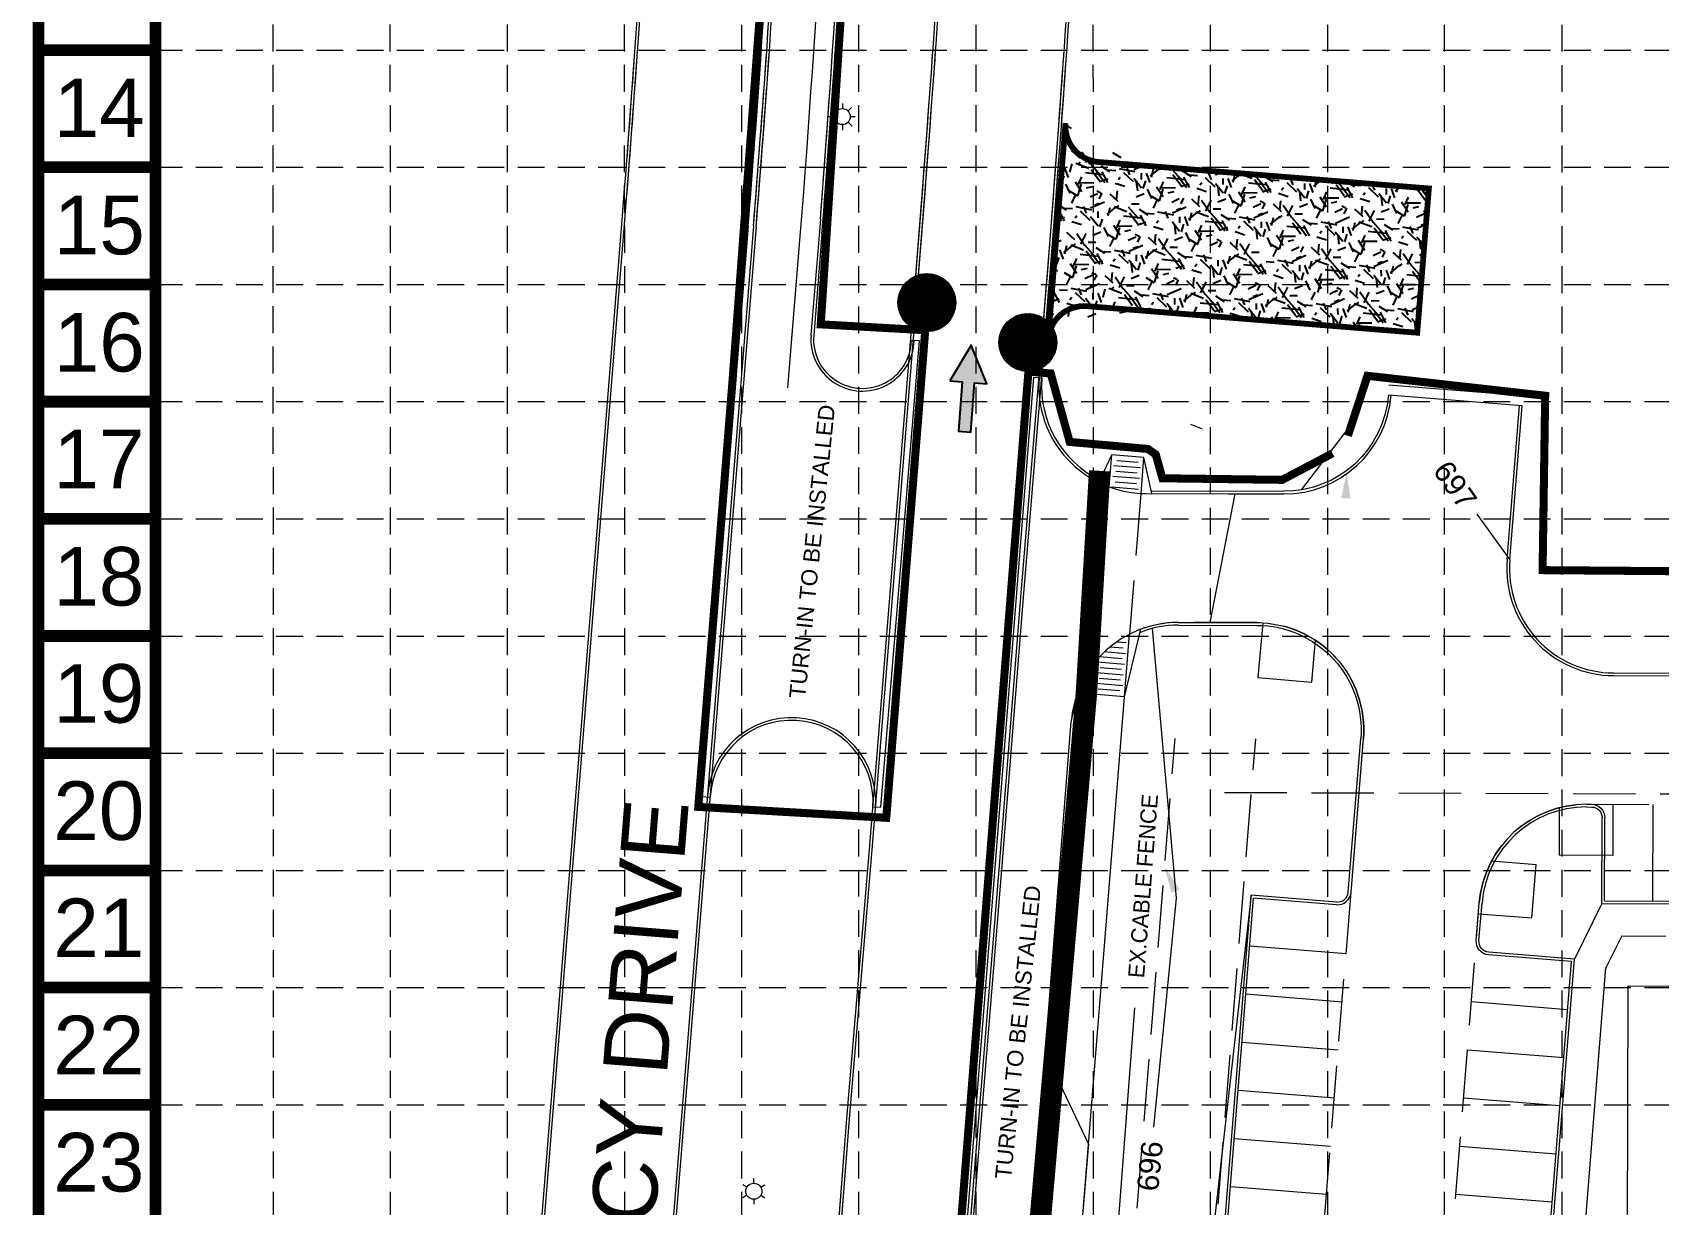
# Model space of a CAD drawing. Header units: feet. Extents: x 2476148 to 2477024, y 7088332 to 7089732.
# Drawn here: x 2476148.4 to 2476451.5, y 7089210.1 to 7089428.5 of the extents above; entities that cross this region are included whole.
import ezdxf
from ezdxf.enums import TextEntityAlignment as Align

# ---------------------------------------------------------------- set-up
doc = ezdxf.new("R2010")
doc.units = ezdxf.units.FT
doc.header["$MEASUREMENT"] = 0
doc.linetypes.add('DGN Style 3', pattern=[16.243320600840256, 11.60237185774304, -4.640948743097216])
doc.linetypes.add('HIDDEN', pattern=[0.375, 0.25, -0.125])
for name, color, linetype in [('ARROWS', 252, 'Continuous'), ('BASE', 7, 'Continuous'), ('GRID', 254, 'HIDDEN'), ('LEGEND', 7, 'Continuous'), ('LIMITS OF DISTURBANCE', 1, 'HIDDEN'), ('SILT FENCE', 200, 'Continuous')]:
    doc.layers.add(name, color=color, linetype=linetype)
for name, color, linetype, lineweight in [('Level 15', 7, 'Continuous', 0), ('Level 17', 7, 'Continuous', 0), ('Level 19', 7, 'Continuous', 0), ('Level 25', 7, 'Continuous', 0), ('Level 35', 7, 'Continuous', 0), ('Level 37', 7, 'Continuous', 0), ('Level 38', 7, 'Continuous', 0), ('Level 4', 7, 'Continuous', 0), ('Level 41', 7, 'Continuous', 0), ('Level 51', 7, 'Continuous', 0), ('PC', 7, 'Continuous', 0)]:
    doc.layers.add(name, color=color, linetype=linetype, lineweight=lineweight)
doc.styles.get("Standard").update_dxf_attribs({"font": 'ARIAL.TTF'})
doc.styles.add('Style-ENGINEERING', font='ENGINEERING.shx')

# ---------------------------------------------------------------- blocks, each defined once
blk = doc.blocks.new('A$C7C4D1DAF')
at = {"layer": 'LEGEND'}
h = blk.add_hatch(dxfattribs=at)
h.set_pattern_fill('GRAVEL', color=4, scale=5.389945332474531, angle=-43.93425516442545, style=0)
h.set_pattern_definition([(184.0785448355745, (-7533.600047772285, -3250.566390228458), (-64.70943877974665, -5.015721509607033), [0.7251416852497929, -71.78915619841752]), (141.0354448355745, (-7534.323354336899, -3250.617965088226), (50.31764215592523, -40.99517246654569), [1.244365899017732, -123.1921862731381]), (88.57614483557452, (-7535.290892769117, -3249.835459563881), (-2.322020511972566, -80.09364664832182), [0.8774184207828652, -86.86453145641025]), (223.3394448355745, (-7537.739605995826, -3249.347343060188), (78.6758661566548, 73.89021573529322), [1.13317132680878, -112.183939794288]), (248.8994448355745, (-7538.563761996571, -3250.125059986487), (25.46909914029167, 65.27657061258293), [1.111164180016287, -110.0054047400817]), (313.3394448355745, (-7538.963788979221, -3251.161721792072), (-73.89021573529321, 78.67586615665478), [1.13317132680878, -112.183939794288]), (353.7599448355745, (-7538.186072024051, -3251.985877778381), (-87.85663221408288, 9.801455216751037), [1.498561110842562, -148.3574313946164]), (28.32104483557454, (-7536.69639065396, -3252.148761660792), (109.444322326242, 59.21482134312196), [1.414795970430575, -140.0648495821348]), (77.49534483557453, (-7535.450941165444, -3251.477565215901), (17.5643318734247, 80.37721265533453), [1.137008967885494, -112.5640117894065]), (131.3021448355745, (-7535.204756272957, -3250.367526886053), (38.95677151968084, -45.01837812975533), [1.298071314310505, -63.60546745148812]), (178.4631448355746, (-7536.061520913616, -3249.392364339903), (-87.71486178814006, 2.180233553931445), [1.678687693908529, -166.1902056656871]), (94.87984483557395, (-7533.934322215151, -3253.088480066508), (-4.732177740131982, 49.46701086731931), [0.572956578787373, -56.72294384748988]), (127.5349448355745, (-7533.983061545063, -3252.517597783357), (42.97997260664336, -56.37936614794526), [1.090046374203651, -107.9148497635375]), (181.0657448355745, (-7534.647169149946, -3251.653209057637), (-3.739720385472844, -3.88149714742452), [0.7622514588638738, -6.860279299610863]), (159.2643448355745, (-7534.470107573085, -3250.925649211742), (26.88692209864343, -10.93559809726422), [0.4104874566305953, -40.63811267790495]), (247.8671448355745, (-7534.854003850836, -3250.780313711613), (7.337663106737272, 15.3842077921074), [0.5805132821435046, -28.44523167421171]), (347.0295448355745, (-7535.072715947405, -3251.31805209443), (19.12392790660422, -3.456148756121718), [0.9428577470644369, -30.48565476921859]), (117.6308448355745, (-7534.153916831128, -3251.529675336555), (4.02328032274825, -11.36092983011203), [0.6817795750500316, -16.36272597103676]), (332.4552448355745, (-7537.105271501001, -3248.611276594922), (50.03409841755182, -25.75274096156293), [0.9550983129144874, -94.55497552607424]), (26.4119448355745, (-7536.258431230206, -3249.052954039536), (-56.66288483488614, -27.73760455925591), [0.8012746630709964, -79.32602455572335]), (249.2643448355745, (-7533.405972985551, -3250.753376189619), (10.93559809726423, 26.88692209864342), [0.8209695233158573, -40.22763061121965]), (299.6762448355745, (-7533.696643912699, -3251.521168717183), (-27.59583757469575, 49.04166004573695), [0.9550983129144864, -94.55497552607416]), (295.5097448355746, (-7539.423897427507, -3251.017804071307), (-11.92806340690017, 26.46157939189995), [0.9210338584132477, -45.13068062203045]), (250.8408448355745, (-7539.027241220232, -3251.849048897624), (21.72947489305954, 61.3950356222242), [0.7717215928130379, -76.40055087734271]), (22.86714483557454, (-7537.106877237558, -3254.672269335017), (26.46159217048322, 11.92803527352392), [0.8209695233158588, -40.22763061121972]), (333.4197448355745, (-7536.350426801946, -3254.353243034333), (-65.41831149188717, 33.09039507198394), [0.9035219260280378, -89.44842812923578]), (25.50974483557453, (-7539.008810259867, -3252.839806902222), (-26.46157939189996, -11.92806340690015), [0.4605169292066237, -45.59119755123707]), (57.37564483557452, (-7537.339767013211, -3254.44788613636), (11.07739297047061, 19.26569707814993), [0.2748333125028762, -27.20860034674607]), (122.0295448355745, (-7537.191595997661, -3254.216414153576), (7.904777994858816, -15.10064813246549), [1.111164180016285, -21.11214637003609]), (142.0747448355744, (-7537.780909226742, -3253.27439550776), (42.55467517193385, -33.5156980535568), [1.029749055769259, -101.9450109926327]), (259.7558448355745, (-7535.409290674608, -3251.667386736721), (3.59793567644568, 11.50271439499273), [0.7773486957401411, -18.65637408770872]), (309.2229448355745, (-7535.547537305858, -3252.432343821041), (58.5059602577676, -71.33824744333079), [1.35715589504508, -134.3582018418136]), (17.01114483557456, (-7534.689354885835, -3253.483718507923), (-41.70401992649975, -12.21159610220309), [0.5549272116502462, -54.93795565173434]), (46.06574483557452, (-7534.158705371432, -3253.321369826794), (-0.1417767180790194, 7.621215174520312), [0.3233967199484718, -5.066548612526057]), (76.3221448355745, (-7537.746347575914, -3253.083156265318), (-10.65207984340765, -42.12933894744816), [0.7487927653686921, -74.13072092909519]), (4.078544835574532, (-7537.569285969716, -3252.355596420355), (64.70943877974665, 5.015721509607046), [1.450283370499586, -71.06401451316766]), (316.0657448355745, (-7536.122672854923, -3252.252446641214), (7.621215174520316, 0.1417767180790203), [1.401385786443378, -3.988559546031153]), (281.3705448355745, (-7535.113483917899, -3253.224773686379), (-12.63687038426956, 64.5676758546354), [0.8522258162988783, -84.37029113424494]), (210.1203448355744, (-7534.945464177057, -3254.060271793045), (-18.8403729031301, -11.78626546257829), [0.7847868202989571, -38.45460809410223]), (163.7117448355745, (-7535.624284706544, -3254.454092456028), (-111.1456278325718, 32.23966025458959), [1.277767390243065, -126.4991818419313]), (131.4918448355745, (-7536.850767975207, -3254.095715992153), (-46.7197496829592, 52.49782782182655), [1.35179289943928, -133.8273515159648])])
edge = h.paths.add_edge_path()
edge.add_line((34.51178020332009, 9.96515154838562e-08), (34.51178020332009, 20.21445364039391))
edge.add_arc((31.14270529616674, 20.21445364929808), 3.369074907153344, 270.03905578650523, 359.9999998485723, ccw=False)
edge.add_line((31.14500183286145, 16.84537952486426), (0.2694953428581357, 16.84258288424462))
edge.add_line((0.2694953428581357, 16.84258288424462), (0.2694953428581357, 3.356181367300451))
edge.add_line((0.2694953428581357, 3.356181367300451), (31.14040876692161, 3.369074215181172))
edge.add_arc((31.14270530878966, 1.033737981881444e-07), 3.369074894530425, -6.330247970254277e-08, 90.03905587463129, ccw=False)
at = {"layer": 'LEGEND', "color": 4, "const_width": 0.5389945332474532}
blk.add_lwpolyline([(34.51178020332009, 9.96515154838562e-08), (34.51178020332009, 20.21445364039391, -0.4140139244211871), (31.14500183286145, 16.84537952486426), (0.2694953428581357, 16.84258288424462), (0.2694953428581357, 3.356181367300451), (31.14040876692161, 3.369074215181172, -0.4144132285109485)], format="xyb", close=True, dxfattribs=at)
blk = doc.blocks.new('lumin')
at = {"color": 0, "linetype": 'ByBlock', "lineweight": -2}
for p, q in [((-0.09898666044906713, 0.05715002496263424), (-0.1583786912793294, 0.09144005985700006)), ((0, 0.1143124016666779), (0, 0.1828800000019128)), ((0.09897059988600722, 0.05714069250288776), (0.1583787327417053, 0.09143998802981695)), ((-0.09898676414927468, -0.057149965075404), (-0.1583787742217537, -0.09143991620228735)), ((0, -0.1143124016666779), (0, -0.1828800000015663)), ((0.09900271840406322, -0.05715935589666424), (0.1583786498169534, -0.09144013169284608))]:
    blk.add_line(p, q, dxfattribs=at)
blk.add_circle((0, 0), 0.1143, dxfattribs=at)
blk = doc.blocks.new('LP')
at = {"color": 0, "linetype": 'ByBlock', "lineweight": -2}
for p, q in [((-0.1293915622885397, 0.1319389013518958), (-0.07943497911650775, 0.08205222130939364)), ((0.001801240725471871, 0.1847885429723683), (0.001850669700514118, 0.1141886944971848)), ((0.1319389013518958, 0.1293915622885397), (0.08205222130939364, 0.07943497911650775)), ((-0.1141859911396678, -0.00201056136025727), (-0.1938583281498577, -0.002066342244681437)), ((-0.07932000707784755, -0.08216337022345396), (-0.1356174138112692, -0.1385396630392643)), ((0.00201056136025727, -0.1141859911396678), (0.002066342244681437, -0.1938583281498577)), ((0.08216337022345396, -0.07932000707784755), (0.1385396630392643, -0.1356174138112692)), ((0.1847885429723683, -0.001801240725471871), (0.1141886944971848, -0.001850669700514118))]:
    blk.add_line(p, q, dxfattribs=at)
blk.add_circle((0, 0), 0.1142036905236821, dxfattribs=at)
blk = doc.blocks.new('ARROW')
blk.add_lwpolyline([(-67.00679329302966, -25.35842018353742), (-59.3270347441985, -25.41938721699262), (-59.57091179542658, -56.1384215279777), (-51.89114823905948, -56.19938584448118), (-51.64727869913713, -25.48035696739953), (-43.96752265407486, -25.54132400085473), (-55.30425519266737, -2.410587189246144), (-67.00678578172392, -25.35840795725562)], close=True)
at = {"color": 254}
for points in [[(-43.96751955730906, -25.54132267721434), (-67.00679354271597, -25.35841771446121), (-55.30425158724847, -2.410596210431322), (-67.00679354271597, -25.35841771446121)], [(-59.57090883123692, -56.13841801592571), (-51.89115083610795, -56.19938633684342), (-59.32703554756517, -25.41938603537892), (-51.64727755243712, -25.48035435629663)]]:
    blk.add_solid(points, dxfattribs=at)

msp = doc.modelspace()

# ---------------------------------------------------------------- hatches: boundary and pattern name
at = {"layer": 'Level 4', "linetype": 'Continuous', "lineweight": 13}
h = msp.add_hatch(dxfattribs=at)
h.set_pattern_fill('ANSI31', color=3, style=0)
h.set_pattern_definition([(45, (-95.51538895815611, 1008.572439725511), (-0.08838834764831843, 0.08838834764831845), [])])
edge = h.paths.add_edge_path()
edge.add_arc((2476315.108519354, 7089378.177605534), 5.403083821657228, 0, 360)
h = msp.add_hatch(dxfattribs=at)
h.set_pattern_fill('ANSI31', color=3, style=0)
h.set_pattern_definition([(45, (-76.69252850906923, 1001.152468080632), (-0.08838834764831843, 0.08838834764831845), [])])
edge = h.paths.add_edge_path()
edge.add_arc((2476333.931379803, 7089370.757633889), 5.403083821657228, 0, 360)

# ---------------------------------------------------------------- linework, layer by layer
at = {"color": 0, "lineweight": 0}
for points in [[(2476393.351660131, 7089346.716736682), (2476392.368191784, 7089341.744076873), (2476394.034237089, 7089341.693924296)], [(2476359.359156508, 7089273.101831277), (2476360.692829863, 7089268.211445715), (2476362.206919207, 7089268.908407477)]]:
    msp.add_solid(points, dxfattribs=at)
at = {"layer": 'BASE', "const_width": 2.183894380621062}
for points in [[(2477023.060747662, 7088333.29483252), (2477023.060747662, 7089730.987236091), (2476149.502995423, 7089730.987236091), (2476149.502995423, 7088333.29483252)], [(2477001.221803861, 7088355.133776307), (2477001.221803861, 7089709.148292304), (2476171.341939224, 7089709.148292304), (2476171.341939224, 7088355.133776307)]]:
    msp.add_lwpolyline(points, close=True, dxfattribs=at)
for points in [[(2476171.341939224, 7089425.242022844), (2476149.502995423, 7089425.242022844)], [(2476171.341939224, 7089403.403078999), (2476149.502995423, 7089403.403078999)], [(2476171.341939224, 7089381.564135212), (2476149.502995423, 7089381.564135212)], [(2476171.341939224, 7089359.725191426), (2476149.502995423, 7089359.725191426)], [(2476171.341939224, 7089337.88624764), (2476149.502995423, 7089337.88624764)], [(2476171.341939224, 7089316.047303795), (2476149.502995423, 7089316.047303795)], [(2476171.341939224, 7089294.208360007), (2476149.502995423, 7089294.208360007)], [(2476171.341939224, 7089272.369416162), (2476149.502995423, 7089272.369416162)], [(2476171.341939224, 7089250.530472376), (2476149.502995423, 7089250.530472376)], [(2476171.341939224, 7089228.691528589), (2476149.502995423, 7089228.691528589)]]:
    msp.add_lwpolyline(points, dxfattribs=at)
at = {"layer": 'GRID', "color": 252, "linetype": 'HIDDEN', "lineweight": 0, "ltscale": 20}
for p, q in [((2476193.380239326, 7088442.492624515), (2476193.26204979, 7089708.327755163)), ((2476215.311824295, 7088442.489176379), (2476215.040290615, 7089708.31792034)), ((2476237.085406462, 7088442.485753167), (2476236.884164203, 7089708.260370185)), ((2476259.040679082, 7088442.482301331), (2476258.69475743, 7089708.226574905)), ((2476280.680549003, 7088442.478899111), (2476280.588335317, 7089708.395477224)), ((2476302.384912336, 7088442.475486713), (2476302.453380745, 7089708.354888377)), ((2476324.388479673, 7088442.472027302), (2476324.270956191, 7089708.274397048)), ((2476346.305015372, 7088442.468581595), (2476346.081927804, 7089708.293068112)), ((2476367.970353062, 7088442.465175327), (2476367.975253414, 7089708.27990428)), ((2476389.869440292, 7088442.461732338), (2476389.846082827, 7089708.274754602)), ((2476411.573328232, 7088442.458319998), (2476411.616918027, 7089708.272009254)), ((2476433.418444842, 7088442.454885511), (2476433.551515251, 7089708.243071794)), ((2476171.341939224, 7089425.242022844), (2477001.221803861, 7089425.242022844)), ((2476171.341939224, 7089403.403078999), (2477001.221803861, 7089403.403078999)), ((2476171.341939224, 7089381.564135212), (2477001.221803861, 7089381.564135212)), ((2476171.341939224, 7089359.725191426), (2477001.221803861, 7089359.725191426)), ((2476171.341939224, 7089337.88624764), (2477001.221803861, 7089337.88624764)), ((2476171.341939224, 7089316.047303795), (2477001.221803861, 7089316.047303795)), ((2476171.341939224, 7089294.208360007), (2477001.221803861, 7089294.208360007)), ((2476171.341939224, 7089272.369416162), (2477001.221803861, 7089272.369416162)), ((2476171.341939224, 7089250.530472376), (2477001.221803861, 7089250.530472376)), ((2476171.341939224, 7089228.691528589), (2477001.221803861, 7089228.691528589))]:
    msp.add_line(p, q, dxfattribs=at)
at = {"layer": 'Level 15', "color": 7, "linetype": 'Continuous', "lineweight": 0}
msp.add_line((2476353.788491514, 7089246.732140123), (2476349.292193, 7089187.91231974), dxfattribs=at)
at = {"layer": 'Level 17', "color": 7, "linetype": 'Continuous', "lineweight": 0}
for p, q in [((2476445.681536356, 7089204.825837831), (2476445.833800871, 7089250.825585825)), ((2476445.833800871, 7089250.825585825), (2476507.666795457, 7089250.620911423))]:
    msp.add_line(p, q, dxfattribs=at)
at = {"layer": 'Level 25', "color": 7, "linetype": 'DGN Style 3', "lineweight": 0}
for p, q in [((2476355.01691604, 7089342.610034204), (2476352.899674471, 7089316.398139164)), ((2476355.01691604, 7089342.610034204), (2476381.640491503, 7089342.521907222)), ((2476376.590488282, 7089318.539878764), (2476362.034494971, 7089318.57762971)), ((2476377.715005933, 7089318.503920525), (2476376.808012637, 7089308.341611928)), ((2476387.467752536, 7089315.288228093), (2476386.768420564, 7089307.452638411)), ((2476443.114435645, 7089308.668237397), (2476904.883230598, 7089307.139731633)), ((2476376.808012637, 7089308.341611928), (2476386.768420564, 7089307.452638411)), ((2476342.522218344, 7089063.717741294), (2476361.360432243, 7089296.938783544)), ((2476357.629400631, 7089064.439859872), (2476376.405263524, 7089296.888983565)), ((2476380.149375062, 7089094.831244747), (2476396.473691515, 7089296.929708948)), ((2476370.582790731, 7089286.908204637), (2476919.809416847, 7089285.090203778)), ((2476438.078652062, 7089284.684774914), (2476860.804029438, 7089283.285507179)), ((2476442.977661866, 7089284.66855865), (2476442.946216037, 7089275.168610723)), ((2476432.975527249, 7089284.040230179), (2476432.946270821, 7089275.201711595)), ((2476442.946216037, 7089275.168610723), (2476432.946270821, 7089275.201711595)), ((2476420.383131152, 7089274.129836014), (2476428.690221053, 7089273.479043503)), ((2476427.885100162, 7089263.511477876), (2476428.690221053, 7089273.479043503)), ((2476404.470509111, 7089097.839238673), (2476418.077377187, 7089266.29512156)), ((2476417.915617706, 7089264.292505239), (2476427.885100162, 7089263.511477876))]:
    msp.add_line(p, q, dxfattribs=at)
for centre, radius, start, end in [((2476443.180637494, 7089328.66812783), 20, 175.382012287077, 269.8103453282368), ((2476361.982585067, 7089298.56222989), 20.01546713290678, 89.85140382922938, 116.9874024777005), ((2476376.538618489, 7089298.539946027), 20, 355.382012286967, 89.85140382330351)]:
    msp.add_arc(centre, radius, start, end, dxfattribs=at)
at = {"layer": 'Level 25', "color": 7, "linetype": 'DGN Style 3', "lineweight": 0, "extrusion": (0, 0, -1)}
msp.add_arc((-2476438.012450213, 7089264.684884481), 20, 4.617987712923042, 90.18965467232, dxfattribs=at)
at = {"layer": 'Level 35', "color": 7, "linetype": 'Continuous', "lineweight": 0}
for p, q in [((2476240.956730708, 7089177.701944987), (2476258.3714103, 7089394.381780472)), ((2476240.956730708, 7089177.701944987), (2476258.3714103, 7089394.381780472)), ((2476241.455123634, 7089177.66188887), (2476258.869803226, 7089394.341724355)), ((2476241.455123634, 7089177.66188887), (2476258.869803226, 7089394.341724355)), ((2476282.791878377, 7089392.40928471), (2476265.386427573, 7089177.517668855)), ((2476282.791878377, 7089392.40928471), (2476265.386427573, 7089177.517668855)), ((2476282.791878377, 7089392.40928471), (2476265.386427573, 7089177.517668855)), ((2476282.791878377, 7089392.40928471), (2476265.386427573, 7089177.517668855)), ((2476282.791878377, 7089392.40928471), (2476265.386427573, 7089177.517668855)), ((2476282.791878377, 7089392.40928471), (2476265.386427573, 7089177.517668855)), ((2476283.290246298, 7089392.368918695), (2476265.884795494, 7089177.477302841)), ((2476283.290246298, 7089392.368918695), (2476265.884795494, 7089177.477302841)), ((2476283.290246298, 7089392.368918695), (2476265.884795494, 7089177.477302841)), ((2476283.290246298, 7089392.368918695), (2476265.884795494, 7089177.477302841)), ((2476283.290246298, 7089392.368918695), (2476265.884795494, 7089177.477302841)), ((2476283.290246298, 7089392.368918695), (2476265.884795494, 7089177.477302841)), ((2476304.377544, 7089275.48771074), (2476308.383979999, 7089325.505905742)), ((2476304.875858565, 7089275.446676084), (2476308.882368964, 7089325.465800189)), ((2476328.618062488, 7089273.292767068), (2476332.633108677, 7089323.266258107)), ((2476328.618062488, 7089273.292767068), (2476332.633108677, 7089323.266258107)), ((2476329.116448, 7089273.25261774), (2476333.131464, 7089323.225733741)), ((2476329.116448, 7089273.25261774), (2476333.131464, 7089323.225733741)), ((2476300.202810001, 7089226.13832874), (2476304.377544, 7089275.48771074)), ((2476300.701172528, 7089226.097861036), (2476304.875858565, 7089275.446676084)), ((2476324.625073943, 7089223.855195809), (2476328.618062488, 7089273.292767068)), ((2476324.625073943, 7089223.855195809), (2476328.618062488, 7089273.292767068)), ((2476325.123451, 7089223.814942741), (2476329.116448, 7089273.25261774)), ((2476325.123451, 7089223.814942741), (2476329.116448, 7089273.25261774)), ((2476296.455772, 7089177.981500741), (2476300.202810001, 7089226.13832874)), ((2476296.954205704, 7089177.941947892), (2476300.701172528, 7089226.097861036)), ((2476320.752957661, 7089175.865361144), (2476324.625073943, 7089223.855195809)), ((2476320.752957661, 7089175.865361144), (2476324.625073943, 7089223.855195809)), ((2476321.251338, 7089175.825148741), (2476325.123451, 7089223.814942741)), ((2476321.251338, 7089175.825148741), (2476325.123451, 7089223.814942741))]:
    msp.add_line(p, q, dxfattribs=at)
at = {"layer": 'Level 35', "color": 7, "linetype": 'Continuous', "lineweight": 0, "flags": 128}
for points in [[(2476281.112096, 7088985.51696674), (2476284.876016, 7089034.28130674), (2476288.684333, 7089082.82897374), (2476292.527168, 7089129.42026474), (2476296.455772, 7089177.981500741), (2476300.202810001, 7089226.13832874), (2476304.377544, 7089275.48771074), (2476308.383979999, 7089325.505905742), (2476312.358604, 7089374.668695739, 0.004887861605960261), (2476319.496044999, 7089473.680768743)], [(2476281.112096, 7088985.51696674), (2476284.876016, 7089034.28130674), (2476288.684333, 7089082.82897374), (2476292.527168, 7089129.42026474), (2476296.455772, 7089177.981500741), (2476300.202810001, 7089226.13832874), (2476304.377544, 7089275.48771074), (2476308.383979999, 7089325.505905742), (2476312.358604, 7089374.668695739, 0.004887861605960261), (2476319.496044999, 7089473.680768743)], [(2476281.610533207, 7088985.477465465), (2476285.374509108, 7089034.24251632), (2476289.182723279, 7089082.788872265), (2476293.025508143, 7089129.379555268), (2476296.954205704, 7089177.941947892), (2476300.701172528, 7089226.097861036), (2476304.875858565, 7089275.446676084), (2476308.882368964, 7089325.465800189), (2476312.856932665, 7089374.627844089, 0.004887863001504833), (2476319.995078522, 7089473.649695554)], [(2476281.610533207, 7088985.477465465), (2476285.374509108, 7089034.24251632), (2476289.182723279, 7089082.788872265), (2476293.025508143, 7089129.379555268), (2476296.954205704, 7089177.941947892), (2476300.701172528, 7089226.097861036), (2476304.875858565, 7089275.446676084), (2476308.882368964, 7089325.465800189), (2476312.856932665, 7089374.627844089, 0.004887863001504833), (2476319.995078522, 7089473.649695554)], [(2476305.977814596, 7088983.766840701), (2476309.630891745, 7089032.894647281), (2476313.075929864, 7089080.826715449), (2476316.926230365, 7089128.335406393), (2476320.752957661, 7089175.865361144), (2476324.625073943, 7089223.855195809), (2476328.618062488, 7089273.292767068), (2476332.633108677, 7089323.266258107), (2476336.70976885, 7089372.807269846, 0.004974988667480699), (2476343.8462057, 7089472.680381419)], [(2476305.977814596, 7088983.766840701), (2476309.630891745, 7089032.894647281), (2476313.075929864, 7089080.826715449), (2476316.926230365, 7089128.335406393), (2476320.752957661, 7089175.865361144), (2476324.625073943, 7089223.855195809), (2476328.618062488, 7089273.292767068), (2476332.633108677, 7089323.266258107), (2476336.70976885, 7089372.807269846, 0.004974988667480699), (2476343.8462057, 7089472.680381419)], [(2476306.476438, 7088983.72976374), (2476310.129561, 7089032.85818674), (2476313.57448, 7089080.78859774), (2476317.424607, 7089128.295147741), (2476321.251338, 7089175.825148741), (2476325.123451, 7089223.814942741), (2476329.116448, 7089273.25261774), (2476333.131464, 7089323.225733741), (2476337.208118, 7089372.76667274, 0.004974988667466772), (2476344.345264, 7089472.649708739)], [(2476306.476438, 7088983.72976374), (2476310.129561, 7089032.85818674), (2476313.57448, 7089080.78859774), (2476317.424607, 7089128.295147741), (2476321.251338, 7089175.825148741), (2476325.123451, 7089223.814942741), (2476329.116448, 7089273.25261774), (2476333.131464, 7089323.225733741), (2476337.208118, 7089372.76667274, 0.004974988667466772), (2476344.345264, 7089472.649708739)], [(2476281.112096, 7088985.51696674), (2476284.876016, 7089034.28130674), (2476288.684333, 7089082.82897374), (2476292.527168, 7089129.42026474), (2476296.455772, 7089177.981500741), (2476300.202810001, 7089226.13832874), (2476304.377544, 7089275.48771074), (2476308.383979999, 7089325.505905742), (2476312.358604, 7089374.668695739, 0.002488505410477074), (2476316.234334612, 7089425.060542011, 0.002488505410477074)], [(2476281.610533207, 7088985.477465465), (2476285.374509108, 7089034.24251632), (2476289.182723279, 7089082.788872265), (2476293.025508143, 7089129.379555268), (2476296.954205704, 7089177.941947892), (2476300.701172528, 7089226.097861036), (2476304.875858565, 7089275.446676084), (2476308.882368964, 7089325.465800189), (2476312.856932665, 7089374.627844089, 0.00249027690590767), (2476316.735625638, 7089425.060542011, 0.00249027690590767)], [(2476305.977814596, 7088983.766840701), (2476309.630891745, 7089032.894647281), (2476313.075929864, 7089080.826715449), (2476316.926230365, 7089128.335406393), (2476320.752957661, 7089175.865361144), (2476324.625073943, 7089223.855195809), (2476328.618062488, 7089273.292767068), (2476332.633108677, 7089323.266258107), (2476336.70976885, 7089372.807269846, 0.002603761974090918), (2476340.692684909, 7089425.060542011, 0.002603761974090918)], [(2476306.476438, 7088983.72976374), (2476310.129561, 7089032.85818674), (2476313.57448, 7089080.78859774), (2476317.424607, 7089128.295147741), (2476321.251338, 7089175.825148741), (2476325.123451, 7089223.814942741), (2476329.116448, 7089273.25261774), (2476333.131464, 7089323.225733741), (2476337.208118, 7089372.76667274, 0.002605525324957642), (2476341.193943009, 7089425.060542011, 0.002605525324957642)]]:
    msp.add_lwpolyline(points, format="xyb", dxfattribs=at)
for points in [[(2476305.977814596, 7088983.766840701), (2476309.630891745, 7089032.894647281), (2476313.075929864, 7089080.826715449), (2476316.926230365, 7089128.335406393), (2476320.752957661, 7089175.865361144), (2476324.625073943, 7089223.855195809), (2476328.618062488, 7089273.292767068), (2476332.633108677, 7089323.266258107), (2476336.70976885, 7089372.807269847)], [(2476305.977814596, 7088983.766840701), (2476309.630891745, 7089032.894647281), (2476313.075929864, 7089080.826715449), (2476316.926230365, 7089128.335406393), (2476320.752957661, 7089175.865361144), (2476324.625073943, 7089223.855195809), (2476328.618062488, 7089273.292767068), (2476332.633108677, 7089323.266258107), (2476336.70976885, 7089372.807269847)], [(2476305.977814596, 7088983.766840701), (2476309.630891745, 7089032.894647281), (2476313.075929864, 7089080.826715449), (2476316.926230365, 7089128.335406393), (2476320.752957661, 7089175.865361144), (2476324.625073943, 7089223.855195809), (2476328.618062488, 7089273.292767068), (2476332.633108677, 7089323.266258107), (2476336.70976885, 7089372.807269847)], [(2476306.476438, 7088983.72976374), (2476310.129561, 7089032.85818674), (2476313.57448, 7089080.78859774), (2476317.424607, 7089128.295147741), (2476321.251338, 7089175.825148741), (2476325.123451, 7089223.814942741), (2476329.116448, 7089273.25261774), (2476333.131464, 7089323.225733741), (2476337.208118, 7089372.766672741)], [(2476306.476438, 7088983.72976374), (2476310.129561, 7089032.85818674), (2476313.57448, 7089080.78859774), (2476317.424607, 7089128.295147741), (2476321.251338, 7089175.825148741), (2476325.123451, 7089223.814942741), (2476329.116448, 7089273.25261774), (2476333.131464, 7089323.225733741), (2476337.208118, 7089372.766672741)], [(2476306.476438, 7088983.72976374), (2476310.129561, 7089032.85818674), (2476313.57448, 7089080.78859774), (2476317.424607, 7089128.295147741), (2476321.251338, 7089175.825148741), (2476325.123451, 7089223.814942741), (2476329.116448, 7089273.25261774), (2476333.131464, 7089323.225733741), (2476337.208118, 7089372.766672741)]]:
    msp.add_lwpolyline(points, dxfattribs=at)
at = {"layer": 'Level 35', "color": 7, "linetype": 'Continuous', "lineweight": 0}
for radius, end in [(2959.500000203764, 356.965383307537), (2959.500000203764, 356.965383307537), (2960.000000203764, 356.9654945611946), (2960.000000203764, 356.9654945611946), (2984.000000203764, 356.9707911561055), (2984.000000203764, 356.9707911561055), (2984.500000203764, 356.9709005923881), (2984.500000203764, 356.9709005923881), (2959.500000203764, 355.9774963950739), (2960.000000203764, 355.9781769903069), (2984.000000203764, 356.0105766817524), (2984.500000203764, 356.0112461207386)]:
    msp.add_arc((2473308.479604731, 7089632.664357759), radius, 355.3818618485053, end, dxfattribs=at)
at = {"layer": 'Level 38', "color": 7, "linetype": 'Continuous', "lineweight": 0}
for p, q in [((2476295.268051703, 7089393.742590346), (2476293.504000668, 7089372.104332981)), ((2476281.795142535, 7089392.490016742), (2476273.208049132, 7089286.131126764)), ((2476281.795142535, 7089392.490016742), (2476273.208049132, 7089286.131126764)), ((2476281.795142535, 7089392.490016742), (2476273.208049132, 7089286.131126764)), ((2476295.55415889, 7089390.988535168), (2476294.011259819, 7089372.062978862)), ((2476306.548896692, 7089284.144198486), (2476313.731107993, 7089371.051821772)), ((2476313.731107992, 7089371.051821772), (2476312.231791092, 7089371.097085766)), ((2476335.00289639, 7089364.258183018), (2476293.885773843, 7088843.892807746)), ((2476335.00289639, 7089364.258183018), (2476336.52114468, 7089364.133248507)), ((2476426.062230838, 7089358.939020152), (2476401.143389555, 7089360.951816502)), ((2476401.204055872, 7089362.842507601), (2476426.219235674, 7089360.882772981)), ((2476423.245564468, 7089330.27836491), (2476425.563854012, 7089358.97927608)), ((2476423.743941294, 7089330.238108984), (2476426.062230838, 7089358.939020152)), ((2476347.155625395, 7089344.649856132), (2476349.578381989, 7089349.803028758)), ((2476347.155625395, 7089344.649856132), (2476349.578381989, 7089349.803028758)), ((2476349.095310865, 7089343.82250685), (2476349.578381989, 7089349.803028758)), ((2476349.095310865, 7089343.82250685), (2476349.578381989, 7089349.803028758)), ((2476355.558903897, 7089349.319957634), (2476349.578381989, 7089349.803028758)), ((2476355.558903897, 7089349.319957634), (2476349.578381989, 7089349.803028758)), ((2476354.481638391, 7089348.403715836), (2476350.494623785, 7089348.725763251)), ((2476354.481638391, 7089348.403715836), (2476350.494623785, 7089348.725763251)), ((2476355.018468542, 7089342.629254502), (2476355.558903896, 7089349.319957634)), ((2476355.018468542, 7089342.629254502), (2476355.558903896, 7089349.319957634)), ((2476357.022893543, 7089342.603394196), (2476355.558903897, 7089349.319957634)), ((2476357.022893543, 7089342.603394196), (2476355.558903897, 7089349.319957634)), ((2476354.738479655, 7089345.373198954), (2476349.754711399, 7089345.775758225)), ((2476354.738479655, 7089345.373198954), (2476349.754711399, 7089345.775758225)), ((2476354.899503363, 7089347.366706258), (2476349.915735106, 7089347.769265528)), ((2476354.899503363, 7089347.366706258), (2476349.915735106, 7089347.769265528)), ((2476354.320614684, 7089346.410208534), (2476350.333600078, 7089346.732255949)), ((2476354.320614684, 7089346.410208534), (2476350.333600078, 7089346.732255949)), ((2476354.577455947, 7089343.379691652), (2476349.593687691, 7089343.782250923)), ((2476354.577455947, 7089343.379691652), (2476349.593687691, 7089343.782250923)), ((2476354.159590976, 7089344.416701231), (2476350.17257637, 7089344.738748647)), ((2476354.159590976, 7089344.416701231), (2476350.17257637, 7089344.738748647)), ((2476355.89512337, 7089342.60712724), (2476381.640491504, 7089342.521907222)), ((2476355.89512337, 7089342.60712724), (2476381.640491504, 7089342.521907222)), ((2476356.913830723, 7089343.103757946), (2476381.642146549, 7089343.021904483)), ((2476356.913830723, 7089343.103757946), (2476381.642146549, 7089343.021904483)), ((2476362.032869861, 7089318.086676398), (2476376.603052875, 7089318.038447483)), ((2476362.032869861, 7089318.086676398), (2476376.603052875, 7089318.038447483)), ((2476362.034524908, 7089318.586673659), (2476376.604707922, 7089318.538444743)), ((2476362.034524908, 7089318.586673659), (2476376.604707922, 7089318.538444743)), ((2476352.265087536, 7089314.752085345), (2476350.412846039, 7089314.901698438)), ((2476352.265087536, 7089314.752085345), (2476350.412846039, 7089314.901698438)), ((2476351.330544724, 7089296.97198353), (2476352.900131738, 7089316.40380023)), ((2476351.330544724, 7089296.97198353), (2476352.900131738, 7089316.40380023)), ((2476351.958345822, 7089304.744292905), (2476354.98006879, 7089317.312794957)), ((2476351.958345822, 7089304.744292905), (2476354.98006879, 7089317.312794957)), ((2476351.525175149, 7089311.802080317), (2476347.274172045, 7089312.14545116)), ((2476351.525175149, 7089311.802080317), (2476347.274172045, 7089312.14545116)), ((2476352.104063828, 7089312.758578042), (2476348.190140015, 7089313.074721616)), ((2476352.104063828, 7089312.758578042), (2476348.190140015, 7089313.074721616)), ((2476351.686198856, 7089313.79558762), (2476349.227309166, 7089313.99420216)), ((2476351.686198856, 7089313.79558762), (2476349.227309166, 7089313.99420216)), ((2476345.350022816, 7089297.455054652), (2476346.460895038, 7089311.207885936)), ((2476345.350022816, 7089297.455054652), (2476346.460895038, 7089311.207885936)), ((2476351.782016412, 7089308.771563437), (2476346.798248156, 7089309.174122707)), ((2476351.782016412, 7089308.771563437), (2476346.798248156, 7089309.174122707)), ((2476351.943040119, 7089310.765070739), (2476346.959271864, 7089311.167630008)), ((2476351.943040119, 7089310.765070739), (2476346.959271864, 7089311.167630008)), ((2476351.36415144, 7089309.808573014), (2476347.377136835, 7089310.13062043)), ((2476351.36415144, 7089309.808573014), (2476347.377136835, 7089310.13062043)), ((2476443.114435646, 7089308.668237399), (2476904.883230598, 7089307.139731647)), ((2476443.116090692, 7089309.16823466), (2476905.384882904, 7089307.638073863)), ((2476345.977823914, 7089305.227364028), (2476344.17125544, 7089307.702729672)), ((2476345.977823914, 7089305.227364028), (2476344.17125544, 7089307.702729672)), ((2476351.620992704, 7089306.778056134), (2476346.637224448, 7089307.180615404)), ((2476351.620992704, 7089306.778056134), (2476346.637224448, 7089307.180615404)), ((2476351.042104025, 7089305.82155841), (2476347.055089419, 7089306.143605825)), ((2476351.042104025, 7089305.82155841), (2476347.055089419, 7089306.143605825)), ((2476351.203127733, 7089307.815065712), (2476347.216113127, 7089308.137113128)), ((2476351.203127733, 7089307.815065712), (2476347.216113127, 7089308.137113128)), ((2476351.958345822, 7089304.744292905), (2476345.977823914, 7089305.227364028)), ((2476351.958345822, 7089304.744292905), (2476345.977823914, 7089305.227364028)), ((2476335.642591726, 7089218.788767831), (2476342.029646416, 7089300.143104234)), ((2476336.141057894, 7089218.749633707), (2476342.528112583, 7089300.10397011)), ((2476327.980692804, 7089082.419103256), (2476345.350022816, 7089297.455054653)), ((2476327.980692804, 7089082.419103256), (2476345.350022816, 7089297.455054653)), ((2476332.554681832, 7089064.522859834), (2476351.330544724, 7089296.97198353)), ((2476393.660060821, 7089268.306635996), (2476395.975202275, 7089296.968573159)), ((2476394.158437647, 7089268.26638007), (2476396.473579101, 7089296.928317232)), ((2476273.180586154, 7089286.132763403), (2476274.705392586, 7089286.041893457)), ((2476305.051553239, 7089284.233431791), (2476306.548896692, 7089284.144198485)), ((2476305.051553239, 7089284.233431791), (2476306.548896692, 7089284.144198485)), ((2476438.076997018, 7089284.184777656), (2476438.976028746, 7089284.181801761)), ((2476438.078652065, 7089284.684774917), (2476438.977683794, 7089284.681799022)), ((2476450.418039127, 7089266.643831566), (2476450.477620792, 7089284.643732957)), ((2476440.916436126, 7089266.17528018), (2476440.969397604, 7089282.175192531)), ((2476441.418088433, 7089266.673622395), (2476441.469394865, 7089282.173537487)), ((2476368.230892681, 7089177.057759798), (2476375.557471389, 7089267.762342065)), ((2476368.769525433, 7089177.515880696), (2476376.015592288, 7089267.223709312)), ((2476391.50552981, 7089266.474152402), (2476375.557471389, 7089267.762342065)), ((2476391.465273885, 7089265.975775576), (2476376.015592292, 7089267.223709312)), ((2476417.51379421, 7089259.317846004), (2476418.077385001, 7089266.295218304)), ((2476418.012171035, 7089259.277590076), (2476418.575765457, 7089266.255007327)), ((2476440.916436126, 7089266.17528018), (2476435.79271305, 7089255.834869404)), ((2476440.916436126, 7089266.17528018), (2476465.416301905, 7089266.094182916)), ((2476441.418088433, 7089266.673622391), (2476621.417102326, 7089266.077805763)), ((2476444.633479964, 7089260.162943481), (2476441.680469579, 7089254.203343411)), ((2476444.633479964, 7089260.162943481), (2476452.862990057, 7089260.135702892)), ((2476393.23255133, 7089256.80371308), (2476375.290985606, 7089258.252926452)), ((2476435.792713051, 7089255.834869404), (2476419.844654629, 7089257.123059066)), ((2476435.254080298, 7089255.376748506), (2476419.804398702, 7089256.62468224)), ((2476428.73262013, 7089174.639702751), (2476435.254080298, 7089255.376748506)), ((2476429.190741028, 7089174.101069998), (2476435.792713051, 7089255.834869404)), ((2476435.907656143, 7089182.734701363), (2476441.680469579, 7089254.203343411)), ((2476392.507944644, 7089247.832930218), (2476374.566378921, 7089249.28214359)), ((2476434.529473613, 7089246.405965644), (2476416.587907889, 7089247.855179015)), ((2476391.783337958, 7089238.862147357), (2476373.841772235, 7089240.311360728)), ((2476433.804866928, 7089237.435182782), (2476415.863301204, 7089238.884396153)), ((2476391.058731273, 7089229.891364495), (2476373.117165549, 7089231.340577867)), ((2476433.080260243, 7089228.464399921), (2476415.138694519, 7089229.913613291)), ((2476390.334124587, 7089220.920581634), (2476372.392558864, 7089222.369795005)), ((2476432.355653558, 7089219.493617059), (2476414.414087834, 7089220.942830429)), ((2476389.609517902, 7089211.949798772), (2476371.667952178, 7089213.399012144)), ((2476431.631046873, 7089210.522834198), (2476413.689481149, 7089211.972047567))]:
    msp.add_line(p, q, dxfattribs=at)
at = {"layer": 'Level 38', "color": 7, "linetype": 'Continuous', "lineweight": 0, "flags": 128}
for points in [[(2476335.642591726, 7089218.788767831), (2476342.029646416, 7089300.143104234)], [(2476336.141057894, 7089218.749633707), (2476342.528112583, 7089300.10397011)]]:
    msp.add_lwpolyline(points, dxfattribs=at)
at = {"layer": 'Level 38', "color": 7, "linetype": 'Continuous', "lineweight": 0}
for centre, radius, start, end in [((2473348.351483809, 7089622.880145875), 2955.811441462391, 355.5539112641551, 359.7652717817516), ((2473348.351483809, 7089622.880145875), 2955.811441462391, 355.5539112641551, 359.7652717817516), ((2473348.351483809, 7089622.880145875), 2955.811441462391, 355.5539112641551, 359.7652717817516), ((2473348.351483809, 7089622.880145875), 2955.811441462391, 355.5539112641551, 359.7652717817516), ((2473348.351483809, 7089622.880145875), 2956.311439466203, 355.5011258383454, 359.7652393380788), ((2473348.351483809, 7089622.880145875), 2956.311439466203, 355.5011258383454, 359.7652393380788), ((2473348.351483809, 7089622.880145875), 2956.311439466203, 355.5011258383454, 359.7652393380788), ((2473348.351483809, 7089622.880145875), 2956.311439466203, 355.5011258383454, 359.7652393380788), ((2473308.479604731, 7089632.664357759), 2983.000000203764, 355.3818618485053, 356.9709005923881), ((2473308.479604731, 7089632.664357759), 2983.000000203764, 355.3818618485053, 356.9709005923881), ((2473308.479604731, 7089632.664357759), 2983.000000203764, 355.3818618485053, 356.0092371288879), ((2473348.351483809, 7089622.880145875), 2955.811441462391, 355.5539112641551, 356.1625743682604), ((2473348.351483809, 7089622.880145875), 2956.311439466203, 355.5011258383454, 356.1632243601716), ((2476303.106086552, 7089371.321526432), 9.625, 175.3392897019396, 358.5911322059509), ((2476303.106086552, 7089371.321526432), 9.125, 175.3392897019396, 358.5911322059509), ((2476355.96132522, 7089362.607017673), 20, 175.5109685179896, 269.8103453107985), ((2476355.96132522, 7089362.607017673), 19.5, 175.5109685179896, 243.8537887710602), ((2476381.706693355, 7089362.521797655), 20, 269.8103453107985, 355.3820122809645), ((2476443.180637494, 7089328.668127832), 20, 175.382012287077, 269.8103453300464), ((2476443.180637494, 7089328.668127832), 20, 175.3820122809646, 269.8103453374788), ((2476443.180637494, 7089328.668127832), 19.5, 175.3820122845964, 269.810345325887), ((2476443.180637494, 7089328.668127832), 19.5, 175.3820122809646, 269.8103453374788), ((2476361.968293123, 7089298.577739277), 20.00000000002737, 89.8103453278943, 175.5109685109664), ((2476361.968293123, 7089298.577739277), 20.00000000002737, 89.81034533747884, 175.5109685179896), ((2476361.968293123, 7089298.577739277), 19.50000000002737, 89.81034532898943, 111.4433630578802), ((2476361.968293123, 7089298.577739277), 19.50000000002737, 89.81034533747884, 111.4433630552553), ((2476361.968293123, 7089298.577739277), 19.50000000002737, 153.5970025298177, 175.5109685109664), ((2476361.968293123, 7089298.577739277), 19.50000000002737, 153.5970025260423, 175.5109685179896), ((2476289.878472913, 7089285.137662625), 15.7, 356.589525219776, 176.5895252197759), ((2476289.878472913, 7089285.137662625), 15.2, 356.589525219776, 176.5895252197759), ((2476438.012450213, 7089264.684884484), 20, 89.81034531697512, 175.3817342399079), ((2476438.012450213, 7089264.684884484), 19.5, 89.81034531742836, 175.3815946078294), ((2476391.666553519, 7089268.467659704), 2.5, 265.3820122957965, 355.3820122973146), ((2476391.666553518, 7089268.467659704), 2, 265.3820122863071, 355.382012292821), ((2476056.501537795, 7089240.703877156), 280, 343.1629036484021, 355.5109685239602), ((2476056.501537795, 7089240.703877156), 280.4999999999999, 343.1629036484021, 355.5109685239602)]:
    msp.add_arc(centre, radius, start, end, dxfattribs=at)
at = {"layer": 'Level 38', "color": 7, "linetype": 'Continuous', "lineweight": 0, "extrusion": (0, 0, -1)}
for centre, radius, start, end in [((-2476381.706693355, 7089362.521797654), 19.5, 184.6179877190354, 270.1896546892015), ((-2476376.538506074, 7089298.53855431), 19.5, 90.18965466856109, 184.6179877126261), ((-2476376.538506074, 7089298.53855431), 19.5, 90.18965466252118, 184.6179877190354), ((-2476376.538506074, 7089298.538554311), 20, 90.18965466937365, 184.617987713748), ((-2476376.538506074, 7089298.538554311), 20, 90.18965466252118, 184.6179877190354), ((-2476438.969408561, 7089282.181812718), 2, 90.18965467347174, 180.1896546660804), ((-2476438.969408562, 7089282.181812719), 2.5, 90.18965468991836, 180.1896546776905), ((-2476420.005678338, 7089259.116566368), 2.5, 274.6179877277489, 4.61798772039576), ((-2476420.005678338, 7089259.116566369), 2, 274.6179877114933, 4.617987697640189)]:
    msp.add_arc(centre, radius, start, end, dxfattribs=at)
at = {"layer": 'Level 4', "color": 3, "linetype": 'Continuous', "lineweight": 13}
for centre in [(2476315.108519354, 7089378.177605534), (2476333.931379803, 7089370.757633889)]:
    msp.add_circle(centre, 5.403083821657228, dxfattribs=at)
at = {"layer": 'Level 51', "color": 7, "linetype": 'Continuous', "lineweight": 0, "flags": 128}
msp.add_lwpolyline([(2476289.201676255, 7089362.295219156), (2476291.567155981, 7089391.310739736), (2476291.566704761, 7089391.305106723, 0.01014268067092614), (2476298.537228789, 7089510.867174674)], format="xyb", dxfattribs=at)
msp.add_lwpolyline([(2476289.201676255, 7089362.295219156), (2476291.567155981, 7089391.310739736), (2476291.566704761, 7089391.305106723, 0.01014268067092614), (2476298.537228789, 7089510.867174674)], format="xyb", dxfattribs=at)
at = {"layer": 'LIMITS OF DISTURBANCE', "lineweight": 13, "ltscale": 30, "const_width": 1.5}
msp.add_lwpolyline([(2476295.323648973, 7089374.128063289), (2476300.684386453, 7089456.410275758), (2476303.623740522, 7089509.785554629), (2476305.879854739, 7089611.685401665), (2476292.0638316, 7089633.654060925), (2476291.183835951, 7089631.57478562), (2476290.541201257, 7089566.124600275), (2476287.66567181, 7089490.342158076), (2476286.492200624, 7089465.585224186), (2476278.915596701, 7089364.022883838), (2476272.501511188, 7089284.205763367), (2476307.538091383, 7089282.173094795), (2476314.80370794, 7089373.04244424)], close=True, dxfattribs=at)
msp.add_lwpolyline([(2476901.612244388, 7088810.862681468), (2476911.495590211, 7088815.334699504), (2476907.383032994, 7088824.287424675), (2476903.641288214, 7088848.509890921, 0.2777703750205867), (2476934.327477229, 7088907.88184991), (2476935.871918523, 7089113.566034925), (2476924.359736165, 7089113.452637874), (2476930.708472917, 7089282.850219122), (2476911.299580717, 7089293.413080845), (2476911.299580717, 7089312.320258114), (2476897.147364112, 7089316.551233999), (2476909.211100736, 7089365.346273237), (2476873.876367474, 7089373.571881535), (2476859.121180571, 7089334.362793711), (2476845.644146905, 7089333.218959432), (2476841.161555085, 7089322.576493132), (2476720.717318238, 7089325.937895847), (2476429.871272175, 7089328.325853528), (2476430.349415513, 7089360.82831872), (2476397.231447411, 7089364.546157574), (2476393.585618258, 7089353.370688512)], format="xyb", dxfattribs=at)
msp.add_lwpolyline([(2476390.720495, 7089350.09402437), (2476390.720495, 7089350.09402437), (2476390.720495, 7089350.09402437), (2476381.332015994, 7089345.149208831), (2476381.332015994, 7089345.149208831), (2476359.001123884, 7089345.444278861), (2476357.770471218, 7089349.880897891), (2476356.295409769, 7089350.907441435), (2476341.732248576, 7089352.221637319), (2476338.185730199, 7089364.980049338), (2476334.03660942, 7089365.333044387), (2476292.464995421, 7088840.176741644), (2476297.141063511, 7088840.039260416), (2476305.075219866, 7088888.907419367), (2476309.759854667, 7088909.599831473), (2476318.003963023, 7088957.438548209), (2476324.108469685, 7089034.662409892), (2476324.575355418, 7089037.009323244), (2476331.366186999, 7089036.408573154), (2476333.898459384, 7089045.455596635), (2476337.199465292, 7089045.599068676), (2476341.103557123, 7089045.423960025), (2476564.34647251, 7089044.217657521)], dxfattribs=at)
at = {"layer": 'PC', "color": 35, "linetype": 'Continuous', "lineweight": 0}
for p, q in [((2476364.25786255, 7089355.545916481), (2476366.388351459, 7089354.656900238)), ((2476384.950924062, 7089343.293564062), (2476393.567944621, 7089354.603403545)), ((2476346.14133137, 7089316.044501783), (2476348.470451524, 7089344.062832298)), ((2476372.490200824, 7089342.552195698), (2476367.818678434, 7089318.562628438)), ((2476417.586443354, 7089338.783499459), (2476423.743941294, 7089330.238108983)), ((2476342.057008726, 7089300.459428322), (2476346.14133137, 7089316.044501783)), ((2476361.629641265, 7089267.164168681), (2476357.149777922, 7089317.473027348)), ((2476357.398175755, 7089224.493765454), (2476361.629641265, 7089267.164168681)), ((2476375.557471389, 7089267.762342065), (2476365.079608019, 7089175.30578806)), ((2476345.202561799, 7089221.413054232), (2476337.611403883, 7089237.477987865)), ((2476345.202561799, 7089221.413054232), (2476341.590387085, 7089177.203108149))]:
    msp.add_line(p, q, dxfattribs=at)
at = {"layer": 'SILT FENCE', "linetype": 'Continuous', "lineweight": 13, "const_width": 4}
msp.add_lwpolyline([(2476347.320184178, 7089346.829919304), (2476344.851699125, 7089305.516234104), (2476334.747571952, 7089190.173954366), (2476326.695507701, 7089084.276532339)], dxfattribs=at)

# ---------------------------------------------------------------- block references
at = {"layer": 'ARROWS', "linetype": 'Continuous', "lineweight": 13, "xscale": 0.3000000000357051, "yscale": 0.2999999998033926, "zscale": 0.3, "rotation": 356.1766435238608}
msp.add_blockref('ARROW', (2476339.966137808, 7089369.838037943), dxfattribs=at)
at = {"layer": 'GRID', "color": 3, "linetype": 'Continuous', "lineweight": 13, "xscale": 2.00000000006946, "yscale": 1.999999999229251, "zscale": 2, "rotation": 175.3939880199771}
msp.add_blockref('A$C7C4D1DAF', (2476409.748606352, 7089406.101798145), dxfattribs=at)
at = {"layer": 'Level 41', "color": 7, "linetype": 'Continuous', "lineweight": 0, "xscale": 13.1233595800586, "yscale": 13.12335957959294, "zscale": 13.12335958005249}
msp.add_blockref('LP', (2476299.333843, 7089412.850129741), dxfattribs=at)
at = {"layer": 'Level 41', "color": 7, "linetype": 'Continuous', "lineweight": 0, "xscale": 13.12335958003169, "yscale": 13.12335957959294, "zscale": 13.12335958005249, "rotation": 0.01879899798949666}
msp.add_blockref('lumin', (2476282.856072783, 7089212.573681586), dxfattribs=at)

# ---------------------------------------------------------------- texts
at = {"layer": 'BASE'}
for s, p in [('14', (2476160.850466429, 7089414.475935965)), ('15', (2476160.850481667, 7089392.636983851)), ('16', (2476160.850496905, 7089370.798038619)), ('17', (2476160.773479518, 7089349.019904833)), ('18', (2476160.773479518, 7089327.180973423)), ('19', (2476160.773494755, 7089305.342021308)), ('20', (2476160.773510008, 7089283.503076076)), ('21', (2476160.773510008, 7089261.664137783)), ('22', (2476160.773510008, 7089239.825206371)), ('23', (2476160.773525245, 7089217.986254257))]:
    msp.add_text(s, height=10.91947190310531, dxfattribs=at).set_placement(p, align=Align.MIDDLE_CENTER)
at = {"layer": 'Level 15', "color": 7, "linetype": 'Continuous', "lineweight": 0, "style": 'Style-ENGINEERING'}
msp.add_text('EX.CABLE FENCE', height=3, rotation=85.62870318963608, dxfattribs=at).set_placement((2476355.405703351, 7089269.456289021), align=Align.MIDDLE_CENTER)
at = {"layer": 'Level 19', "color": 7, "linetype": 'Continuous', "lineweight": 13}
for p in [(2476292.400621424, 7089304.327867856), (2476330.776179281, 7089214.732507032)]:
    msp.add_text('TURN-IN TO BE INSTALLED', height=2.999999999999999, rotation=84.15282785144163, dxfattribs=at).set_placement(p)
at = {"layer": 'Level 37', "color": 7, "linetype": 'Continuous', "lineweight": 0, "insert": (2476259.865251765, 7089223.762500209), "char_height": 11.99999999999999, "attachment_point": 5, "rotation": 85.38194444444444, "line_spacing_factor": 0.8999999999999999}
msp.add_mtext('LEGACY DRIVE', dxfattribs=at)
at = {"layer": 'Level 4', "color": 35, "linetype": 'Continuous', "lineweight": 0}
for s, rotation, p in [('697', 305.1858273257175, (2476413.585436138, 7089344.199073737)), ('696', 84.33670596442818, (2476356.68169342, 7089217.268705942))]:
    msp.add_text(s, height=4, rotation=rotation, dxfattribs=at).set_placement(p, align=Align.MIDDLE_CENTER)

doc.saveas('drawing.dxf')
